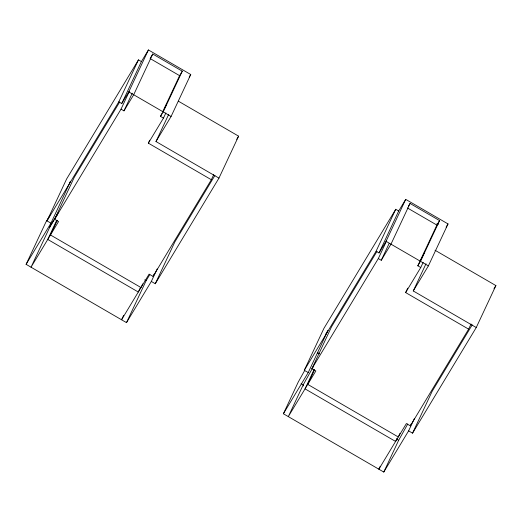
<?xml version="1.0" encoding="UTF-8"?>
<svg xmlns="http://www.w3.org/2000/svg" width="522" height="522" viewBox="0 0 522 522"><rect width="100%" height="100%" fill="white"/><g stroke="black" fill="none" stroke-linecap="round" stroke-linejoin="round"><path stroke-width="0.78" d="M157.181 268.947L151.321 281.456L126.487 322.635L26.1 264.334L45.753 222.385L49.831 215.625M26.1 264.334L50.934 223.162L47 220.871L66.646 178.922L138.454 59.867L141.403 61.576L121.756 103.526L118.801 101.816L138.454 59.867M50.934 223.162L70.587 181.212L69.752 182.589M58.203 212.761L50.673 225.243L31.02 267.192L58.555 221.543L54.621 219.253L74.268 177.304L119.662 102.044M56.722 220.31L47.756 239.441L138.304 292.026L140.372 287.615M57.348 220.251L50.458 234.965L140.999 287.55L142.721 283.87M121.756 103.526L128.771 91.892L148.424 49.942L190.745 74.516L171.092 116.465L155.974 141.534L218.959 178.113L155.256 283.746L151.321 281.456M54.621 219.253L121.026 109.144L129.299 91.487M121.026 109.144L123.975 110.86L132.249 93.197M123.636 315.366L121.567 319.777L149.096 274.122L153.037 276.412L211.345 179.731L148.352 143.152L163.471 118.083L160.522 116.373L163.216 111.897L182.289 71.181L152.763 54.034L133.691 94.75L123.975 110.86M160.522 116.373L161.879 113.463M162.564 112.008L179.594 75.657L182.289 71.181M148.352 143.152L149.736 140.209M164.9 107.826L166.283 104.883M163.471 118.083L165.885 112.935M155.974 141.534L168.73 114.305M126.487 322.635L146.134 280.686L149.807 274.605M153.037 276.412L154.068 274.2M155.256 283.746L174.909 241.797L214.94 175.418M211.345 179.731L213.752 174.576M218.959 178.113L238.613 136.164L178.426 101.209M414.468 418.37L408.609 430.878L383.774 472.058L283.387 413.757L298.264 382.006L304.594 370.659M283.387 413.757L308.221 372.577L304.287 370.294L323.934 328.345L395.741 209.283L398.691 210.999L379.044 252.948L376.088 251.232L395.741 209.283M308.221 372.577L327.875 330.628L325.382 334.765M313.076 367.136L303.184 384.858L288.307 416.615L315.843 370.959L311.908 368.676L331.555 326.726L376.949 251.467M314.009 369.733L305.044 388.864L395.591 441.449L396.968 438.506M314.635 369.674L307.745 384.388L398.286 436.973L400.009 433.293M379.044 252.948L386.058 241.314L405.711 199.365L448.033 223.938L428.379 265.887L413.261 290.956L476.247 327.535L412.543 433.169L408.609 430.878M311.908 368.676L378.313 258.566L386.587 240.903M378.313 258.566L381.262 260.282L389.19 243.356M380.238 466.244L378.855 469.2L406.384 423.544L410.325 425.835L468.632 329.154L405.64 292.574L420.758 267.505L417.809 265.796L420.504 261.32L439.576 220.604L410.051 203.456L390.978 244.172L381.262 260.282M417.809 265.796L436.881 225.08L439.576 220.604M405.64 292.574L407.708 288.157M420.81 260.191L424.255 252.831M420.758 267.505L423.172 262.357M413.261 290.956L426.017 263.727M383.774 472.058L398.651 440.3L407.747 424.001M410.325 425.835L411.356 423.623M412.543 433.169L432.196 391.219L472.227 324.841M468.632 329.154L471.04 323.999M476.247 327.535L495.9 285.586L435.009 250.227M141.403 61.576L148.424 49.942M47 220.871L118.801 101.816M150.453 57.87L152.763 54.034M49.707 227.305L57.237 214.816M189.199 77.073L190.745 74.516M236.688 139.361L238.613 136.164M398.691 210.999L405.711 199.365M304.287 370.294L376.088 251.232M408.511 206.014L410.051 203.456M446.101 227.135L448.033 223.938M493.969 288.783L495.9 285.586M317.461 352.618L318.916 353.348M317.383 352.748L319.49 353.968M436.953 223.553L438.336 224.356M150.068 58.51L179.594 75.657M407.356 207.932L436.881 225.08M128.771 91.892L171.092 116.465M386.058 241.314L428.379 265.887M144.731 279.87L146.134 280.686M301.077 383.637L303.184 384.858L303.399 385.941M396.537 439.08L398.651 440.3"/></g></svg>
